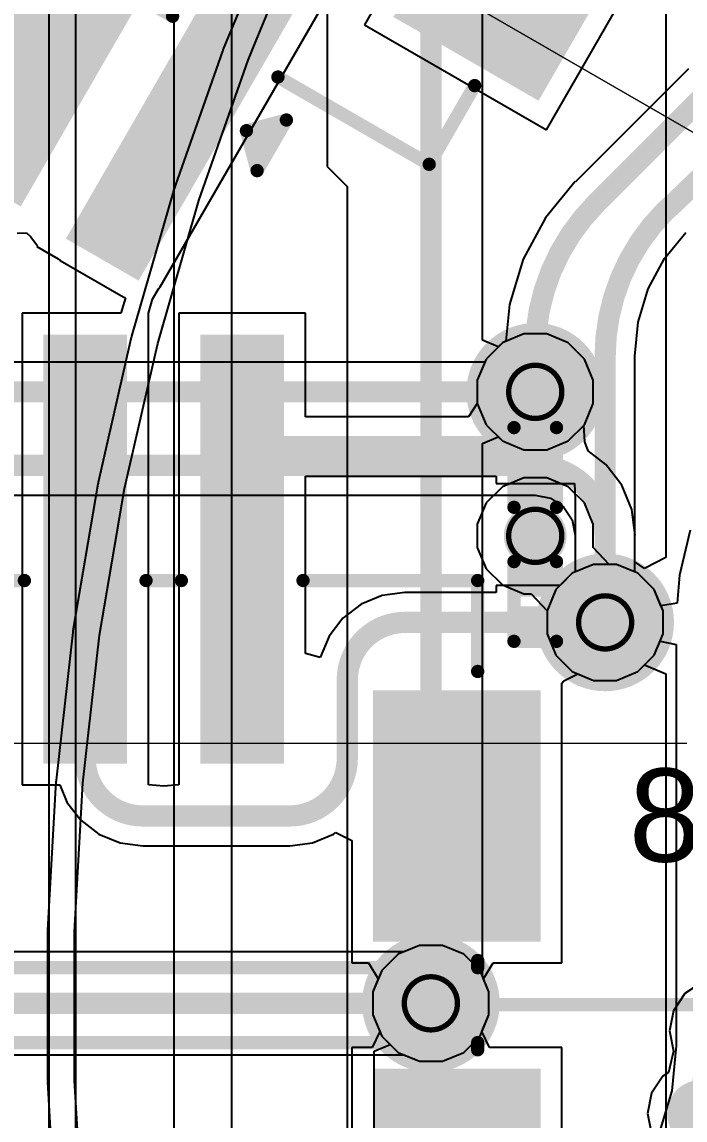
# Model space of a CAD drawing. Header units: inches. Extents: x -30 to 282, y -86 to 78.
# Drawn here: x -15.75 to -9.42, y -46.35 to -35.86 of the extents above; entities that cross this region are included whole.
import ezdxf

# ---------------------------------------------------------------- set-up
doc = ezdxf.new("R2010")
doc.units = ezdxf.units.IN
for name, color, linetype in [('Board Outline', 216, 'Continuous'), ('Bottom Layer', 5, 'Continuous'), ('Bottom Overlay', 54, 'Continuous'), ('Bottom Paste', 16, 'Continuous'), ('Bottom Solder', 6, 'Continuous'), ('Dimensions', 6, 'Continuous'), ('Drill Drawing', 1, 'Continuous'), ('GND 01', 76, 'Continuous'), ('GND 02', 16, 'Continuous'), ('PWR', 156, 'Continuous'), ('SIG 01', 90, 'Continuous'), ('Top Layer', 1, 'Continuous'), ('Via Holes', 16, 'Continuous')]:
    doc.layers.add(name, color=color, linetype=linetype)
doc.styles.add('Arial', font='', dxfattribs={"height": 0.2})
doc.styles.get('Arial').set_extended_font_data('Arial')

# ---------------------------------------------------------------- blocks, each defined once
blk = doc.blocks.new('DSN0603_2_B_8')
at = {"layer": 'Bottom Layer'}
for points in [[(-0.29999686, 0.11999976), (-0.09999726, 0.11999976), (-0.09999726, -0.11999976), (-0.29999686, -0.11999976)], [(0.09999726, 0.11999976), (0.29999686, 0.11999976), (0.29999686, -0.11999976), (0.09999726, -0.11999976)]]:
    blk.add_hatch(color=5, dxfattribs=at).paths.add_polyline_path(points)
at = {"layer": 'Bottom Paste'}
for points in [[(-0.29999686, 0.11999976), (-0.09999726, 0.11999976), (-0.09999726, -0.11999976), (-0.29999686, -0.11999976)], [(0.09999726, 0.11999976), (0.29999686, 0.11999976), (0.29999686, -0.11999976), (0.09999726, -0.11999976)]]:
    blk.add_hatch(color=16, dxfattribs=at).paths.add_polyline_path(points)
at = {"layer": 'Bottom Solder'}
for points in [[(-0.35499802, 0.17500092), (-0.0449961, 0.17500092), (-0.0449961, -0.17500092), (-0.35499802, -0.17500092)], [(0.0449961, 0.17500092), (0.35499802, 0.17500092), (0.35499802, -0.17500092), (0.0449961, -0.17500092)]]:
    blk.add_hatch(color=6, dxfattribs=at).paths.add_polyline_path(points)
at = {"layer": 'Bottom Overlay', "const_width": 0.127}
for points in [[(-0.38099746, 0.2032), (0.38099492, 0.2032)], [(-0.38099746, 0.2032), (-0.38099492, -0.2032)], [(0.38099492, 0.2032), (0.38099746, -0.2032)], [(-0.38099492, -0.2032), (0.38099746, -0.2032)]]:
    blk.add_lwpolyline(points, dxfattribs=at)
at = {"layer": 'Bottom Overlay', "const_width": 0.0635}
for points in [[(-0.41274746, 0.2032, 1), (-0.34924746, 0.2032, 1)], [(-0.41274746, 0.2032, 1), (-0.34924746, 0.2032, 1)], [(0.34924492, 0.2032, 1), (0.41274492, 0.2032, 1)], [(0.34924492, 0.2032, 1), (0.41274492, 0.2032, 1)], [(-0.41274492, -0.2032, 1), (-0.34924492, -0.2032, 1)], [(-0.41274492, -0.2032, 1), (-0.34924492, -0.2032, 1)], [(0.34924746, -0.2032, 1), (0.41274746, -0.2032, 1)], [(0.34924746, -0.2032, 1), (0.41274746, -0.2032, 1)]]:
    blk.add_lwpolyline(points, format="xyb", close=True, dxfattribs=at)
blk = doc.blocks.new('DSN0603_2_B_9')
at = {"layer": 'Bottom Layer'}
for points in [[(-0.29999686, 0.1200023), (-0.09999726, 0.1200023), (-0.09999726, -0.11999722), (-0.29999686, -0.11999722)], [(0.09999726, 0.1200023), (0.29999686, 0.1200023), (0.29999686, -0.11999722), (0.09999726, -0.11999722)]]:
    blk.add_hatch(color=5, dxfattribs=at).paths.add_polyline_path(points)
at = {"layer": 'Bottom Paste'}
for points in [[(-0.29999686, 0.1200023), (-0.09999726, 0.1200023), (-0.09999726, -0.11999722), (-0.29999686, -0.11999722)], [(0.09999726, 0.1200023), (0.29999686, 0.1200023), (0.29999686, -0.11999722), (0.09999726, -0.11999722)]]:
    blk.add_hatch(color=16, dxfattribs=at).paths.add_polyline_path(points)
at = {"layer": 'Bottom Solder'}
for points in [[(-0.35499802, 0.17500346), (-0.0449961, 0.17500346), (-0.0449961, -0.17499838), (-0.35499802, -0.17499838)], [(0.0449961, 0.17500346), (0.35499802, 0.17500346), (0.35499802, -0.17499838), (0.0449961, -0.17499838)]]:
    blk.add_hatch(color=6, dxfattribs=at).paths.add_polyline_path(points)
at = {"layer": 'Bottom Overlay', "const_width": 0.127}
for points in [[(0.38099492, 0.2032), (-0.38099746, 0.20320254)], [(-0.38099492, -0.2032), (-0.38099746, 0.20320254)], [(0.3809999999999999, -0.2032), (0.38099492, 0.2032)], [(0.3809999999999999, -0.2032), (-0.38099492, -0.2032)]]:
    blk.add_lwpolyline(points, dxfattribs=at)
at = {"layer": 'Bottom Overlay', "const_width": 0.0635}
for points in [[(-0.41274746, 0.20320254, 1), (-0.34924746, 0.20320254, 1)], [(-0.41274746, 0.20320254, 1), (-0.34924746, 0.20320254, 1)], [(0.34924492, 0.2032, 1), (0.41274492, 0.2032, 1)], [(0.34924492, 0.2032, 1), (0.41274492, 0.2032, 1)], [(-0.41274492, -0.2032, 1), (-0.34924492, -0.2032, 1)], [(-0.41274492, -0.2032, 1), (-0.34924492, -0.2032, 1)], [(0.34925, -0.2032, 1), (0.41275, -0.2032, 1)], [(0.34925, -0.2032, 1), (0.41275, -0.2032, 1)]]:
    blk.add_lwpolyline(points, format="xyb", close=True, dxfattribs=at)
blk = doc.blocks.new('B6B_ZR_SM4_TF_LF__SN__B_32')
at = {"layer": 'Bottom Layer'}
for points in [[(1.8999327, 3.274948999999999), (2.5999313, 3.274948999999999), (2.5999313, -0.725043), (1.8999327, -0.725043)], [(3.400056699999999, 3.274948999999999), (4.100055299999999, 3.274948999999999), (4.100055299999999, -0.725043), (3.400056699999999, -0.725043)], [(5.0500915, -0.1249553), (6.550088499999999, -0.1249553), (6.550088499999999, -2.4249507), (5.0500915, -2.4249507)]]:
    blk.add_hatch(color=5, dxfattribs=at).paths.add_polyline_path(points)
at = {"layer": 'Bottom Paste'}
for points in [[(1.8999327, 3.274948999999999), (2.5999313, 3.274948999999999), (2.5999313, -0.725043), (1.8999327, -0.725043)], [(3.400056699999999, 3.274948999999999), (4.100055299999999, 3.274948999999999), (4.100055299999999, -0.725043), (3.400056699999999, -0.725043)], [(5.0500915, -0.1249553), (6.550088499999999, -0.1249553), (6.550088499999999, -2.4249507), (5.0500915, -2.4249507)]]:
    blk.add_hatch(color=16, dxfattribs=at).paths.add_polyline_path(points)
at = {"layer": 'Bottom Solder'}
for points in [[(1.8491327, 3.325749), (2.6507313, 3.325749), (2.6507313, -0.775843), (1.8491327, -0.775843)], [(3.3492567, 3.325749), (4.1508553, 3.325749), (4.1508553, -0.775843), (3.3492567, -0.775843)], [(4.9992915, -0.0741553), (6.600888499999999, -0.0741553), (6.600888499999999, -2.4757507), (4.9992915, -2.4757507)]]:
    blk.add_hatch(color=6, dxfattribs=at).paths.add_polyline_path(points)
at = {"layer": 'Bottom Overlay', "const_width": 0.127}
for points in [[(1.3311378, 0.9749281999999999), (1.6688562, 0.9749281999999999)], [(2.8311348, 0.9749281999999999), (3.1688532, 0.9749281999999999)], [(4.3311572, 0.9749281999999999), (6.000013399999999, 0.9749281999999999)], [(6.000013399999999, 0.1060958), (6.000013399999999, 0.9749281999999999)], [(6.000013399999999, -2.7249882), (6.000013399999999, -2.6561542)], [(-6.000013399999999, -2.7249882), (6.000013399999999, -2.7249882)]]:
    blk.add_lwpolyline(points, dxfattribs=at)
at = {"layer": 'Bottom Overlay', "const_width": 0.0635}
for points in [[(1.6371062, 0.9749281999999999, 1), (1.7006062, 0.9749281999999999, 1)], [(2.7993848, 0.9749281999999999, 1), (2.8628848, 0.9749281999999999, 1)], [(3.1371032, 0.9749281999999999, 1), (3.2006032, 0.9749281999999999, 1)], [(4.2994072, 0.9749281999999999, 1), (4.3629072, 0.9749281999999999, 1)], [(5.9682634, 0.9749281999999999, 1), (6.031763399999999, 0.9749281999999999, 1)], [(5.9682634, 0.9749281999999999, 1), (6.031763399999999, 0.9749281999999999, 1)], [(5.9682634, 0.1060958, 1), (6.031763399999999, 0.1060958, 1)], [(5.9682634, -2.6561542, 1), (6.031763399999999, -2.6561542, 1)], [(5.9682634, -2.7249882, 1), (6.031763399999999, -2.7249882, 1)], [(5.9682634, -2.7249882, 1), (6.031763399999999, -2.7249882, 1)]]:
    blk.add_lwpolyline(points, format="xyb", close=True, dxfattribs=at)
blk = doc.blocks.new('B6B_ZR_SM4_TF_LF__SN__B_35')
at = {"layer": 'Bottom Layer'}
for points in [[(-4.100055299999999, 3.274948999999999), (-3.400056699999999, 3.274948999999999), (-3.400056699999999, -0.725043), (-4.100055299999999, -0.725043)], [(-2.5999313, 3.274948999999999), (-1.8999327, 3.274948999999999), (-1.8999327, -0.725043), (-2.5999313, -0.725043)], [(-6.550088499999999, -0.1249553), (-5.0500915, -0.1249553), (-5.0500915, -2.4249507), (-6.550088499999999, -2.4249507)]]:
    blk.add_hatch(color=5, dxfattribs=at).paths.add_polyline_path(points)
at = {"layer": 'Bottom Overlay'}
blk.add_hatch(color=54, dxfattribs=at).paths.add_polyline_path([(-4.5936027, 1.70959272), (-4.5936027, 1.41749272), (-4.4031027, 1.41749272), (-4.4031027, 1.70959272)])
at = {"layer": 'Bottom Paste'}
for points in [[(-4.100055299999999, 3.274948999999999), (-3.400056699999999, 3.274948999999999), (-3.400056699999999, -0.725043), (-4.100055299999999, -0.725043)], [(-2.5999313, 3.274948999999999), (-1.8999327, 3.274948999999999), (-1.8999327, -0.725043), (-2.5999313, -0.725043)], [(-6.550088499999999, -0.1249553), (-5.0500915, -0.1249553), (-5.0500915, -2.4249507), (-6.550088499999999, -2.4249507)]]:
    blk.add_hatch(color=16, dxfattribs=at).paths.add_polyline_path(points)
at = {"layer": 'Bottom Solder'}
for points in [[(-4.1508553, 3.325749), (-3.3492567, 3.325749), (-3.3492567, -0.775843), (-4.1508553, -0.775843)], [(-2.6507313, 3.325749), (-1.8491327, 3.325749), (-1.8491327, -0.775843), (-2.6507313, -0.775843)], [(-6.600888499999999, -0.0741553), (-4.9992915, -0.0741553), (-4.9992915, -2.4757507), (-6.600888499999999, -2.4757507)]]:
    blk.add_hatch(color=6, dxfattribs=at).paths.add_polyline_path(points)
at = {"layer": 'Bottom Overlay', "const_width": 0.127}
for points in [[(-4.60629, 1.849247), (-4.60629, 1.290447)], [(-4.32689, 1.569847), (-4.60629, 1.849247)], [(-4.32689, 1.569847), (-4.60629, 1.290447)], [(-4.331081, 0.97493074), (-6.000013399999999, 0.9749281999999999)], [(-6.000013399999999, 0.9749281999999999), (-6.000013399999999, 0.1060958)], [(-2.831084, 0.9749281999999999), (-3.16880494, 0.9749281999999999)]]:
    blk.add_lwpolyline(points, dxfattribs=at)
at = {"layer": 'Bottom Overlay', "const_width": 0.0635}
for points in [[(-4.63804, 1.849247, 1), (-4.57454, 1.849247, 1)], [(-4.63804, 1.849247, 1), (-4.57454, 1.849247, 1)], [(-4.358639999999999, 1.569847, 1), (-4.29514, 1.569847, 1)], [(-4.358639999999999, 1.569847, 1), (-4.29514, 1.569847, 1)], [(-4.63804, 1.290447, 1), (-4.57454, 1.290447, 1)], [(-4.63804, 1.290447, 1), (-4.57454, 1.290447, 1)], [(-6.031763399999999, 0.9749281999999999, 1), (-5.9682634, 0.9749281999999999, 1)], [(-6.031763399999999, 0.9749281999999999, 1), (-5.9682634, 0.9749281999999999, 1)], [(-4.362831, 0.97493074, 1), (-4.299331, 0.97493074, 1)], [(-3.20055494, 0.9749281999999999, 1), (-3.13705494, 0.9749281999999999, 1)], [(-6.031763399999999, 0.1060958, 1), (-5.9682634, 0.1060958, 1)]]:
    blk.add_lwpolyline(points, format="xyb", close=True, dxfattribs=at)
blk = doc.blocks.new('B6B_ZR_SM4_TF_LF__SN__B_37')
at = {"layer": 'Bottom Layer'}
blk.add_hatch(color=5, dxfattribs=at).paths.add_polyline_path([(-6.550088499999999, -0.1249553), (-5.0500915, -0.1249553), (-5.0500915, -2.4249507), (-6.550088499999999, -2.4249507)])
at = {"layer": 'Bottom Paste'}
blk.add_hatch(color=16, dxfattribs=at).paths.add_polyline_path([(-6.550088499999999, -0.1249553), (-5.0500915, -0.1249553), (-5.0500915, -2.4249507), (-6.550088499999999, -2.4249507)])
at = {"layer": 'Bottom Solder'}
blk.add_hatch(color=6, dxfattribs=at).paths.add_polyline_path([(-6.600888499999999, -0.0741553), (-4.9992915, -0.0741553), (-4.9992915, -2.4757507), (-6.600888499999999, -2.4757507)])
at = {"layer": 'Bottom Overlay', "const_width": 0.127}
for points in [[(-6.000013399999999, -2.6561542), (-6.000013399999999, -2.7249882)], [(6.000013399999999, -2.7249882), (-6.000013399999999, -2.7249882)]]:
    blk.add_lwpolyline(points, dxfattribs=at)
at = {"layer": 'Bottom Overlay', "const_width": 0.0635}
for points in [[(-6.031763399999999, -2.6561542, 1), (-5.9682634, -2.6561542, 1)], [(-6.031763399999999, -2.7249882, 1), (-5.9682634, -2.7249882, 1)], [(-6.031763399999999, -2.7249882, 1), (-5.9682634, -2.7249882, 1)]]:
    blk.add_lwpolyline(points, format="xyb", close=True, dxfattribs=at)

msp = doc.modelspace()

# ---------------------------------------------------------------- hatches: boundary and pattern name
at = {"layer": 'Bottom Layer'}
for points in [[(-13.59941654, -33.86862924), (-14.73134722, -33.2151101), (-16.89732206, -36.96668756), (-15.76539138, -37.6202067)], [(-12.48236264, -34.4915744), (-13.0822954, -34.14520222), (-15.25779016, -37.91326936), (-14.6578574, -38.25964154)]]:
    msp.add_hatch(color=5, dxfattribs=at).paths.add_polyline_path(points)
h = msp.add_hatch(color=5, dxfattribs=at)
edge = h.paths.add_edge_path()
edge.add_arc((-10.84904358, -39.39205228), 0.2999994, 0, 360)
h = msp.add_hatch(color=5, dxfattribs=at)
edge = h.paths.add_edge_path()
edge.add_arc((-10.84905882, -40.76821412), 0.2999994, 0, 360)
h = msp.add_hatch(color=5, dxfattribs=at)
edge = h.paths.add_edge_path()
edge.add_arc((-10.1813106, -41.59548703999999), 0.2999994, 0, 360)
h = msp.add_hatch(color=5, dxfattribs=at)
edge = h.paths.add_edge_path()
edge.add_arc((-11.8463441, -45.23608428), 0.2999994, 0, 360)
at = {"layer": 'GND 01'}
h = msp.add_hatch(color=76, dxfattribs=at)
edge = h.paths.add_edge_path()
edge.add_arc((-10.84904358, -39.39205228), 0.6579997, 0, 360)
h = msp.add_hatch(color=76, dxfattribs=at)
edge = h.paths.add_edge_path()
edge.add_arc((-10.1813106, -41.59548703999999), 0.6579997, 0, 360)
h = msp.add_hatch(color=76, dxfattribs=at)
edge = h.paths.add_edge_path()
edge.add_arc((-11.8463441, -45.23608428), 0.6579997, 0, 360)
at = {"layer": 'GND 02'}
h = msp.add_hatch(color=16, dxfattribs=at)
edge = h.paths.add_edge_path()
edge.add_arc((-10.84904358, -39.39205228), 0.6579997, 0, 360)
h = msp.add_hatch(color=16, dxfattribs=at)
edge = h.paths.add_edge_path()
edge.add_arc((-10.1813106, -41.59548703999999), 0.6579997, 0, 360)
h = msp.add_hatch(color=16, dxfattribs=at)
edge = h.paths.add_edge_path()
edge.add_arc((-11.8463441, -45.23608428), 0.6579997, 0, 360)
at = {"layer": 'PWR'}
h = msp.add_hatch(color=156, dxfattribs=at)
edge = h.paths.add_edge_path()
edge.add_arc((-10.84904358, -39.39205228), 0.2999994, 0, 360)
h = msp.add_hatch(color=156, dxfattribs=at)
edge = h.paths.add_edge_path()
edge.add_arc((-10.84905882, -40.76821412), 0.2999994, 0, 360)
h = msp.add_hatch(color=156, dxfattribs=at)
edge = h.paths.add_edge_path()
edge.add_arc((-10.1813106, -41.59548703999999), 0.2999994, 0, 360)
h = msp.add_hatch(color=156, dxfattribs=at)
edge = h.paths.add_edge_path()
edge.add_arc((-11.8463441, -45.23608428), 0.2999994, 0, 360)
at = {"layer": 'SIG 01'}
h = msp.add_hatch(color=90, dxfattribs=at)
edge = h.paths.add_edge_path()
edge.add_arc((-10.84904358, -39.39205228), 0.2999994, 0, 360)
h = msp.add_hatch(color=90, dxfattribs=at)
edge = h.paths.add_edge_path()
edge.add_arc((-10.84905882, -40.76821412), 0.2999994, 0, 360)
h = msp.add_hatch(color=90, dxfattribs=at)
edge = h.paths.add_edge_path()
edge.add_arc((-10.1813106, -41.59548703999999), 0.2999994, 0, 360)
h = msp.add_hatch(color=90, dxfattribs=at)
edge = h.paths.add_edge_path()
edge.add_arc((-11.8463441, -45.23608428), 0.2999994, 0, 360)
at = {"layer": 'Top Layer'}
h = msp.add_hatch(color=1, dxfattribs=at)
edge = h.paths.add_edge_path()
edge.add_arc((-10.84904358, -39.39205228), 0.2999994, 0, 360)
h = msp.add_hatch(color=1, dxfattribs=at)
edge = h.paths.add_edge_path()
edge.add_arc((-10.84905882, -40.76821412), 0.2999994, 0, 360)
h = msp.add_hatch(color=1, dxfattribs=at)
edge = h.paths.add_edge_path()
edge.add_arc((-10.1813106, -41.59548703999999), 0.2999994, 0, 360)
h = msp.add_hatch(color=1, dxfattribs=at)
edge = h.paths.add_edge_path()
edge.add_arc((-11.8463441, -45.23608428), 0.2999994, 0, 360)
at = {"layer": 'Via Holes'}
h = msp.add_hatch(color=7, dxfattribs=at)
edge = h.paths.add_edge_path()
edge.add_arc((-10.84904358, -39.39205228), 0.1499997, 0, 360)
h = msp.add_hatch(color=7, dxfattribs=at)
edge = h.paths.add_edge_path()
edge.add_arc((-10.84905882, -40.76821412), 0.1499997, 0, 360)
h = msp.add_hatch(color=7, dxfattribs=at)
edge = h.paths.add_edge_path()
edge.add_arc((-10.1813106, -41.59548703999999), 0.1499997, 0, 360)
h = msp.add_hatch(color=7, dxfattribs=at)
edge = h.paths.add_edge_path()
edge.add_arc((-11.8463441, -45.23608428), 0.1499997, 0, 360)

# ---------------------------------------------------------------- linework, layer by layer
at = {"layer": 'Board Outline', "const_width": 0.254}
msp.add_lwpolyline([(37.49466466, -16.44645174, -2.5025245443781), (-17.29285086, -16.44645174)], format="xyb", dxfattribs=at)
at = {"layer": 'Bottom Layer'}
for p, q in [((-11.0781211, -33.45143169999999), (-12.4821188, -35.88322515999999)), ((-10.74314082, -36.88722366), (-9.33914312, -34.4554302)), ((-14.43357794, -38.38913328), (-12.25808826, -34.62106868)), ((-12.4821188, -35.88322515999999), (-10.74314082, -36.88722366)), ((-9.383395, -36.30487786), (-10.4631744, -37.38465471999999)), ((-10.46714696, -37.3808625), (-10.7522645, -37.72827862)), ((-10.46333442, -37.38466996), (-10.46714696, -37.3808625)), ((-10.4631744, -37.38465471999999), (-10.46333442, -37.38466996)), ((-10.7522645, -37.72827862), (-10.96460088, -38.12553715999999)), ((-15.79919624, -37.87697022), (-15.71115222, -37.87119934)), ((-15.71115222, -37.87119934), (-15.66968926, -37.90937808)), ((-9.61326246, -38.11722881999999), (-9.410651739999999, -37.87034843999999)), ((-15.66968926, -37.90937808), (-15.60669726, -37.99508022)), ((-15.60669726, -37.99508022), (-15.6110432, -38.00260878)), ((-15.6110432, -38.00260878), (-15.40648684, -38.12070861999999)), ((-15.40648684, -38.12070861999999), (-15.3872819, -38.13755136)), ((-15.3872819, -38.13755136), (-15.38727682, -38.13755389999999)), ((-15.38727682, -38.13755389999999), (-14.7873466, -38.48392354)), ((-10.96460088, -38.12553715999999), (-11.09536008, -38.55658532)), ((-9.7690813, -38.40874716), (-9.61326246, -38.11722881999999)), ((-14.506321, -38.50517572), (-14.45039782, -38.40831282)), ((-14.45039782, -38.40831282), (-14.43357794, -38.38913328)), ((-9.86503488, -38.72506352), (-9.7690813, -38.40874716)), ((-14.76315818, -38.49213536), (-14.80929982, -38.64147212)), ((-14.7873466, -38.48392354), (-14.76315818, -38.49213536)), ((-14.54519824, -38.64147212), (-14.506321, -38.50517572)), ((-11.09536008, -38.55658532), (-11.13004886, -38.90880457999999)), ((-14.80929982, -38.64147212), (-15.75319938, -38.64147212)), ((-15.75319938, -38.64147212), (-15.75319938, -43.14946412)), ((-14.54520078, -38.75121536), (-14.54519824, -38.64147212)), ((-13.04507678, -38.64147212), (-14.25307538, -38.64147212)), ((-14.25307538, -38.64147212), (-14.25307538, -43.14946158)), ((-13.04507678, -39.62980897999999), (-13.04507678, -38.64147212)), ((-14.54520078, -43.14946158), (-14.54520078, -38.75121536)), ((-9.897137939999999, -39.0510141), (-9.86503488, -38.72506352)), ((-11.16285804, -38.92239358), (-11.31870228, -39.07823782)), ((-11.13004886, -38.90880457999999), (-11.16285804, -38.92239358)), ((-11.31870228, -39.07823782), (-11.40304298, -39.28185438)), ((-9.89654104, -39.05402145999999), (-9.897137939999999, -39.0510141)), ((-9.89654104, -41.11379635999999), (-9.89654104, -39.05402145999999)), ((-11.40304298, -39.28185438), (-11.40304298, -39.50225018)), ((-11.402695, -39.50309092), (-11.48736336, -39.62980897999999)), ((-11.40304298, -39.50225018), (-11.402695, -39.50309092)), ((-11.48736336, -39.62980897999999), (-13.04507678, -39.62980897999999)), ((-13.04507678, -41.89382782), (-13.04507678, -40.19955638)), ((-13.04507678, -40.19955638), (-11.22305858, -40.19955638)), ((-11.22305858, -40.19955638), (-11.22305858, -40.26868248)), ((-11.22305858, -40.26868248), (-10.4750616, -40.26868248)), ((-10.4750616, -40.26868248), (-10.46608016, -40.41736392)), ((-10.46608016, -40.41736392), (-10.46608016, -41.11379635999999)), ((-10.49512506, -41.12582834), (-10.61078396, -41.24148724)), ((-10.46608016, -41.11379635999999), (-10.49512506, -41.12582834)), ((-9.86749614, -41.12582834), (-9.89654104, -41.11379635999999)), ((-9.7116519, -41.28167258), (-9.86749614, -41.12582834)), ((-10.61078396, -41.24148724), (-11.22304334, -41.24148724)), ((-11.22304334, -41.24148724), (-11.22304334, -41.31071747999999)), ((-12.31113616, -41.33755257999999), (-12.5130433, -41.42118462)), ((-12.09446146, -41.30902584), (-12.31113616, -41.33755257999999)), ((-12.09446146, -41.31071747999999), (-12.09446146, -41.30902584)), ((-11.22304334, -41.31071747999999), (-12.09446146, -41.31071747999999)), ((-9.6273112, -41.48528914), (-9.7116519, -41.28167258)), ((-12.5130433, -41.42118462), (-12.68642624, -41.55422474)), ((-12.68642624, -41.55422474), (-12.81946636, -41.72760768)), ((-9.6273112, -41.70568494), (-9.6273112, -41.48528914)), ((-12.81946636, -41.72760768), (-12.9030984, -41.92951228)), ((-9.7116519, -41.9093015), (-9.6273112, -41.70568494)), ((-12.9030984, -41.92951228), (-13.04507678, -41.89382782)), ((-9.86749614, -42.06514574), (-9.7116519, -41.9093015)), ((-10.0711127, -42.14948644), (-9.86749614, -42.06514574)), ((-10.59504358, -42.17615898), (-10.57544748, -42.15438863999999)), ((-10.59504358, -44.84937182), (-10.59504358, -42.17615898)), ((-10.57544748, -42.15438863999999), (-10.44264104, -42.0868856)), ((-10.44264104, -42.0868856), (-10.2915085, -42.14948644)), ((-10.2915085, -42.14948644), (-10.0711127, -42.14948644)), ((-15.75319938, -43.14946412), (-15.39160752, -43.14946412)), ((-15.39160752, -43.14946412), (-15.32360156, -43.31364464)), ((-14.39913808, -43.16047501999999), (-14.54520078, -43.14946158)), ((-14.25307538, -43.14946158), (-14.39913808, -43.16047501999999)), ((-15.32360156, -43.31364464), (-15.19068844, -43.48686248)), ((-15.19068844, -43.48686248), (-15.01747314, -43.6197756)), ((-15.01747314, -43.6197756), (-14.8157565, -43.7033289)), ((-12.97860752, -43.7033289), (-12.77689342, -43.6197756)), ((-12.77689342, -43.6197756), (-12.75544058, -43.6033164)), ((-12.75544058, -43.6033164), (-12.60304058, -43.67847245999999)), ((-14.8157565, -43.7033289), (-14.59929008, -43.7318277)), ((-14.59929008, -43.7318277), (-14.59929008, -43.73014368)), ((-14.59929008, -43.73014368), (-13.19507394, -43.73014368)), ((-13.19507394, -43.7318277), (-12.97860752, -43.7033289)), ((-13.19507394, -43.73014368), (-13.19507394, -43.7318277)), ((-12.60304058, -43.67847245999999), (-12.60304058, -44.84937182)), ((-12.60304058, -44.84937182), (-12.44222556, -44.84937182)), ((-12.44222556, -44.84937182), (-12.3489339, -45.00177436)), ((-11.3437543, -45.00177436), (-11.25046264, -44.84937182)), ((-11.25046264, -44.84937182), (-10.59504358, -44.84937182)), ((-12.3489339, -45.00177436), (-12.4003435, -45.12588638)), ((-11.2923447, -45.12588638), (-11.3437543, -45.00177436)), ((-12.4003435, -45.12588638), (-12.4003435, -45.34628218)), ((-11.2923447, -45.34628218), (-11.2923447, -45.12588638)), ((-9.25480496, -45.03392314), (-9.41864004, -45.14339459999999)), ((-9.41864004, -45.14339459999999), (-9.5281115, -45.30722968)), ((-9.5281115, -45.30722968), (-9.56655186, -45.50048558)), ((-12.4003435, -45.34628218), (-12.3345702, -45.50507028)), ((-11.358118, -45.50507028), (-11.2923447, -45.34628218)), ((-12.3345702, -45.50507028), (-12.40754948, -45.65747282)), ((-11.28513872, -45.65747282), (-11.358118, -45.50507028)), ((-9.56655186, -45.50048558), (-9.5281115, -45.69373894)), ((-12.40754948, -45.65747282), (-12.60304058, -45.65747282)), ((-12.60304058, -45.65747282), (-12.60304058, -47.23848312)), ((-10.59504358, -45.65747282), (-11.28513872, -45.65747282)), ((-10.59504358, -48.46546822), (-10.59504358, -45.65747282)), ((-9.5281115, -45.69373894), (-9.57635372, -45.89585436)), ((-9.628644699999999, -45.9307946), (-9.73811616, -46.09462968)), ((-9.57635372, -45.89585436), (-9.628644699999999, -45.9307946)), ((-9.73811616, -46.09462968), (-9.77655652, -46.28788557999999)), ((-9.77655652, -46.28788557999999), (-9.73811616, -46.48114148))]:
    msp.add_line(p, q, dxfattribs=at)
for points, const_width in [([(-8.150847299999999, -36.066857, -0.0525311086338045), (-9.53881506, -37.6027823)], 0.20299934), ([(-10.84904612, -39.00486484, -0.1987993163275636), (-10.26173716, -37.58609196)], 0.2032), ([(-10.18131314, -39.05402145999999, -0.1979996109791166), (-9.60918068, -37.66587844)], 0.20299934), ([(-12.64516394, -42.14618952, -0.4142135623730951), (-12.09446146, -41.59548703999999)], 0.20299934), ([(-14.59929008, -43.44537412, -0.4142135623730951), (-15.14920008, -42.89546411999999)], 0.20299934), ([(-12.64516394, -42.89546411999999, -0.4142135623730951), (-13.19507394, -43.44537412)], 0.20299934), ([(-9.27155372, -46.48473557999999, -0.9999999999999999), (-9.27155372, -46.09103558)], 0.2413)]:
    msp.add_lwpolyline(points, format="xyb", dxfattribs=dict(at, const_width=const_width))
for points, const_width in [([(-10.26173716, -37.58609196), (-9.18195776, -36.50631256)], 0.2032), ([(-9.60918068, -37.66587844), (-9.53881506, -37.6027823)], 0.20299934), ([(-10.84904358, -39.39205228), (-10.84904358, -39.0048623)], 0.2032), ([(-10.1813106, -41.59548703999999), (-10.1813106, -39.05402145999999)], 0.20299934), ([(-10.8490512, -39.3920599), (-10.84904358, -39.39205228)], 0.2032), ([(-10.8490512, -39.91467506), (-10.8490512, -39.3920599)], 0.2032), ([(-13.64907608, -40.16308198), (-13.40067678, -39.91468268)], 0.2032), ([(-13.40067678, -39.91468268), (-10.84905882, -39.91468268)], 0.2032), ([(-10.84905882, -39.91468268), (-10.8490512, -39.91467506)], 0.2032), ([(-13.64907608, -40.89546812), (-13.64907608, -40.16308198)], 0.2032), ([(-15.14920008, -42.89546411999999), (-15.14920008, -40.89546812)], 0.20299934), ([(-12.09446146, -41.59548703999999), (-10.84904358, -41.59548703999999)], 0.20299934), ([(-10.84904358, -41.59548703999999), (-10.1813106, -41.59548703999999)], 0.20299934), ([(-12.64516394, -42.89546411999999), (-12.64516394, -42.14618952)], 0.20299934), ([(-14.59929008, -43.44537412), (-13.19507394, -43.44537412)], 0.20299934)]:
    msp.add_lwpolyline(points, dxfattribs=dict(at, const_width=const_width))
for points, const_width in [([(-10.31253716, -37.58609196, 1), (-10.21093716, -37.58609196, 1)], 0.1016), ([(-10.31253716, -37.58609196, 1), (-10.21093716, -37.58609196, 1)], 0.1016), ([(-9.65992988, -37.66587844, 1), (-9.55843148, -37.66587844, 1)], 0.1014984), ([(-9.65992988, -37.66587844, 1), (-9.55843148, -37.66587844, 1)], 0.1014984), ([(-9.58956426, -37.6027823, 1), (-9.488065859999999, -37.6027823, 1)], 0.1014984), ([(-9.58956426, -37.6027823, 1), (-9.488065859999999, -37.6027823, 1)], 0.1014984), ([(-10.89984612, -39.00486484, 1), (-10.79824612, -39.00486484, 1)], 0.1016), ([(-10.89984358, -39.0048623, 1), (-10.79824358, -39.0048623, 1)], 0.1016), ([(-10.23206234, -39.05402145999999, 1), (-10.13056394, -39.05402145999999, 1)], 0.1014984), ([(-10.2320598, -39.05402145999999, 1), (-10.1305614, -39.05402145999999, 1)], 0.1014984), ([(-10.8998512, -39.3920599, 1), (-10.7982512, -39.3920599, 1)], 0.1016), ([(-10.8998512, -39.3920599, 1), (-10.7982512, -39.3920599, 1)], 0.1016), ([(-10.89984358, -39.39205228, 1), (-10.79824358, -39.39205228, 1)], 0.1016), ([(-10.89984358, -39.39205228, 1), (-10.79824358, -39.39205228, 1)], 0.1016), ([(-13.45147678, -39.91468268, 1), (-13.34987678, -39.91468268, 1)], 0.1016), ([(-13.45147678, -39.91468268, 1), (-13.34987678, -39.91468268, 1)], 0.1016), ([(-10.89985882, -39.91468268, 1), (-10.79825882, -39.91468268, 1)], 0.1016), ([(-10.89985882, -39.91468268, 1), (-10.79825882, -39.91468268, 1)], 0.1016), ([(-10.8998512, -39.91467506, 1), (-10.7982512, -39.91467506, 1)], 0.1016), ([(-10.8998512, -39.91467506, 1), (-10.7982512, -39.91467506, 1)], 0.1016), ([(-13.69987608, -40.16308198, 1), (-13.59827608, -40.16308198, 1)], 0.1016), ([(-13.69987608, -40.16308198, 1), (-13.59827608, -40.16308198, 1)], 0.1016), ([(-15.19994928, -40.89546812, 1), (-15.09845088, -40.89546812, 1)], 0.1014984), ([(-13.69987608, -40.89546812, 1), (-13.59827608, -40.89546812, 1)], 0.1016), ([(-12.14521066, -41.59548703999999, 1), (-12.04371226, -41.59548703999999, 1)], 0.1014984), ([(-12.14521066, -41.59548703999999, 1), (-12.04371226, -41.59548703999999, 1)], 0.1014984), ([(-10.89979278, -41.59548703999999, 1), (-10.79829438, -41.59548703999999, 1)], 0.1014984), ([(-10.89979278, -41.59548703999999, 1), (-10.79829438, -41.59548703999999, 1)], 0.1014984), ([(-10.2320598, -41.59548703999999, 1), (-10.1305614, -41.59548703999999, 1)], 0.1014984), ([(-10.2320598, -41.59548703999999, 1), (-10.1305614, -41.59548703999999, 1)], 0.1014984), ([(-12.69591314, -42.14618952, 1), (-12.59441474, -42.14618952, 1)], 0.1014984), ([(-12.69591314, -42.14618952, 1), (-12.59441474, -42.14618952, 1)], 0.1014984), ([(-15.19994928, -42.89546411999999, 1), (-15.09845088, -42.89546411999999, 1)], 0.1014984), ([(-15.19994928, -42.89546411999999, 1), (-15.09845088, -42.89546411999999, 1)], 0.1014984), ([(-12.69591314, -42.89546411999999, 1), (-12.59441474, -42.89546411999999, 1)], 0.1014984), ([(-12.69591314, -42.89546411999999, 1), (-12.59441474, -42.89546411999999, 1)], 0.1014984), ([(-14.65003928, -43.44537412, 1), (-14.54854088, -43.44537412, 1)], 0.1014984), ([(-14.65003928, -43.44537412, 1), (-14.54854088, -43.44537412, 1)], 0.1014984), ([(-13.24582314, -43.44537412, 1), (-13.14432474, -43.44537412, 1)], 0.1014984), ([(-13.24582314, -43.44537412, 1), (-13.14432474, -43.44537412, 1)], 0.1014984)]:
    msp.add_lwpolyline(points, format="xyb", close=True, dxfattribs=dict(at, const_width=const_width))
at = {"layer": 'Dimensions'}
for points, const_width in [([(-23.19203388, -28.91506282), (-9.33562776, -36.9150646)], 0.0127), ([(-25.39909576, -42.75000085999999), (-9.39909474, -42.75000085999999)], 0.0127), ([(-27.3990943, -45.2499984), (-7.399093659999999, -45.2499984)], 0.127)]:
    msp.add_lwpolyline(points, dxfattribs=dict(at, const_width=const_width))
at = {"layer": 'Drill Drawing'}
for points, const_width in [([(-10.59504358, -39.39205228, 1), (-11.10304358, -39.39205228, 1)], 0.0508), ([(-11.11574358, -39.39205228, 1), (-11.09034358, -39.39205228, 1)], 0.0254), ([(-10.60774358, -39.39205228, 1), (-10.58234358, -39.39205228, 1)], 0.0254), ([(-10.59505882, -40.76821412, 1), (-11.10305882, -40.76821412, 1)], 0.0508), ([(-11.11575882, -40.76821412, 1), (-11.09035882, -40.76821412, 1)], 0.0254), ([(-10.60775882, -40.76821412, 1), (-10.58235882, -40.76821412, 1)], 0.0254), ([(-9.927310599999998, -41.59548703999999, 1), (-10.4353106, -41.59548703999999, 1)], 0.0508), ([(-10.4480106, -41.59548703999999, 1), (-10.4226106, -41.59548703999999, 1)], 0.0254), ([(-9.940010599999999, -41.59548703999999, 1), (-9.9146106, -41.59548703999999, 1)], 0.0254), ([(-11.5923441, -45.23608428, 1), (-12.1003441, -45.23608428, 1)], 0.0508), ([(-12.1130441, -45.23608428, 1), (-12.0876441, -45.23608428, 1)], 0.0254), ([(-11.6050441, -45.23608428, 1), (-11.5796441, -45.23608428, 1)], 0.0254)]:
    msp.add_lwpolyline(points, format="xyb", close=True, dxfattribs=dict(at, const_width=const_width))
at = {"layer": 'PWR'}
for p, q in [((-13.3859016, -35.04417426), (-13.83278412, -36.12304688)), ((-13.51576164, -36.03442373999999), (-13.14663868, -35.14327998)), ((-13.5935212, -36.2221526), (-13.51576164, -36.03442373999999)), ((-13.83796826, -36.13662572), (-14.3075406, -37.478589)), ((-13.83422176, -36.13027318), (-13.83796826, -36.13662572)), ((-13.83278412, -36.12304688), (-13.83422176, -36.13027318)), ((-14.06309862, -37.5641235), (-13.59352628, -36.22216022)), ((-13.59352628, -36.22216022), (-13.5935212, -36.22216276)), ((-13.59351612, -36.22215768), (-13.5935212, -36.2221526)), ((-13.5935212, -36.22216276), (-13.59351612, -36.22215768)), ((-14.31195258, -37.49242946), (-14.70554336, -38.85861418)), ((-14.4566894, -38.93030821999999), (-14.06309862, -37.5641235)), ((-14.3085693, -37.48588388), (-14.31195258, -37.49242946)), ((-14.3075406, -37.478589), (-14.3085693, -37.48588388)), ((-14.70917302, -38.8726807), (-15.02554272, -40.25878664)), ((-14.7730591, -40.31641415999999), (-14.4566894, -38.93030821999999)), ((-14.70616312, -38.86595224), (-14.70917302, -38.8726807)), ((-14.70554336, -38.85861418), (-14.70616312, -38.86595224)), ((-11.16285804, -38.92239358), (-11.31870228, -39.07823782)), ((-10.95924148, -38.83805288), (-11.16285804, -38.92239358)), ((-10.73884568, -38.83805288), (-10.95924148, -38.83805288)), ((-10.53522912, -38.92239358), (-10.73884568, -38.83805288)), ((-10.37938488, -39.07823782), (-10.53522912, -38.92239358)), ((-11.31870228, -39.07823782), (-11.40304298, -39.28185438)), ((-10.29504418, -39.28185438), (-10.37938488, -39.07823782)), ((-11.40304298, -39.28185438), (-11.40304298, -39.50225018)), ((-10.29504418, -39.50225018), (-10.29504418, -39.28185438)), ((-11.40304298, -39.50225018), (-11.31870228, -39.70586674)), ((-10.37938488, -39.70586674), (-10.29504418, -39.50225018)), ((-11.31870228, -39.70586674), (-11.16285804, -39.86171098)), ((-10.53522912, -39.86171098), (-10.37938488, -39.70586674)), ((-11.16285804, -39.86171098), (-10.95924148, -39.94605168)), ((-10.73884568, -39.94605168), (-10.53522912, -39.86171098)), ((-10.95924148, -39.94605168), (-10.73884568, -39.94605168)), ((-15.02837482, -40.2730335), (-15.26652776, -41.67469694)), ((-15.02574846, -40.26615518), (-15.02837482, -40.2730335)), ((-15.02554272, -40.25878664), (-15.02574846, -40.26615518)), ((-11.16287328, -40.29855542), (-11.31871752, -40.45439966)), ((-10.95925672, -40.21421472), (-11.16287328, -40.29855542)), ((-10.73886092, -40.21421472), (-10.95925672, -40.21421472)), ((-10.53524436, -40.29855542), (-10.73886092, -40.21421472)), ((-10.37940012, -40.45439966), (-10.53524436, -40.29855542)), ((-15.01121204, -41.7180776), (-14.7730591, -40.31641415999999)), ((-11.31871752, -40.45439966), (-11.40305822, -40.65801621999999)), ((-10.29505942, -40.65801621999999), (-10.37940012, -40.45439966)), ((-11.40305822, -40.65801621999999), (-11.40305822, -40.87841202)), ((-10.29505942, -40.8537537), (-10.29505942, -40.65801621999999)), ((-11.40305822, -40.87841202), (-11.31871752, -41.08202858)), ((-10.2945819, -40.87892002), (-10.29505942, -40.8537537)), ((-10.1426645, -41.04148764), (-10.2945819, -40.87892002)), ((-11.31871752, -41.08202858), (-11.16287328, -41.23787282)), ((-10.0711127, -41.04148764), (-10.1426645, -41.04148764)), ((-9.86749614, -41.12582834), (-10.0711127, -41.04148764)), ((-9.7116519, -41.28167258), (-9.86749614, -41.12582834)), ((-11.16287328, -41.23787282), (-10.95925672, -41.32221352)), ((-10.95925672, -41.32221352), (-10.88770492, -41.32221352)), ((-10.88770492, -41.32221352), (-10.73578752, -41.48478114)), ((-9.6273112, -41.48528914), (-9.7116519, -41.28167258)), ((-10.73578752, -41.48478114), (-10.73531, -41.50994745999999)), ((-10.73531, -41.50994745999999), (-10.73531, -41.70568494)), ((-9.6273112, -41.70568494), (-9.6273112, -41.48528914)), ((-15.26855976, -41.6890835), (-15.4277441, -43.10189245999999)), ((-15.26632202, -41.6820604), (-15.26855976, -41.6890835)), ((-15.26652776, -41.67469694), (-15.26632202, -41.6820604)), ((-15.17039638, -43.1308891), (-15.01121204, -41.7180776)), ((-10.73531, -41.70568494), (-10.6509693, -41.9093015)), ((-9.7116519, -41.9093015), (-9.6273112, -41.70568494)), ((-10.6509693, -41.9093015), (-10.49512506, -42.06514574)), ((-9.86749614, -42.06514574), (-9.7116519, -41.9093015)), ((-10.49512506, -42.06514574), (-10.2915085, -42.14948644)), ((-10.0711127, -42.14948644), (-9.86749614, -42.06514574)), ((-10.2915085, -42.14948644), (-10.0711127, -42.14948644)), ((-15.42896584, -43.11636792), (-15.50868374, -44.53588248)), ((-15.42712434, -43.10923052), (-15.42896584, -43.11636792)), ((-15.4277441, -43.10189245999999), (-15.42712434, -43.10923052)), ((-15.25011428, -44.55040366), (-15.17039638, -43.1308891)), ((-15.5076525, -44.5431799), (-15.50909014, -44.55040366)), ((-15.50909014, -44.55040366), (-15.50909014, -45.26127853999999)), ((-15.50868374, -44.53588248), (-15.5076525, -44.5431799)), ((-15.25011428, -45.26127853999999), (-15.25011428, -44.55040366)), ((-11.956542, -44.68208488), (-12.16015856, -44.76642558)), ((-11.7361462, -44.68208488), (-11.956542, -44.68208488)), ((-11.53252964, -44.76642558), (-11.7361462, -44.68208488)), ((-12.16015856, -44.76642558), (-12.3160028, -44.92226982)), ((-11.3766854, -44.92226982), (-11.53252964, -44.76642558)), ((-12.3160028, -44.92226982), (-12.4003435, -45.12588638)), ((-11.2923447, -45.12588638), (-11.3766854, -44.92226982)), ((-12.4003435, -45.12588638), (-12.4003435, -45.34628218)), ((-11.2923447, -45.34628218), (-11.2923447, -45.12588638)), ((-15.50909014, -45.26127853999999), (-15.50909014, -45.97215596)), ((-15.25011428, -45.97215596), (-15.25011428, -45.26127853999999)), ((-12.4003435, -45.34628218), (-12.3160028, -45.54989874)), ((-11.3766854, -45.54989874), (-11.2923447, -45.34628218)), ((-12.3160028, -45.54989874), (-12.16015856, -45.70574298)), ((-11.53252964, -45.70574298), (-11.3766854, -45.54989874)), ((-12.16015856, -45.70574298), (-11.956542, -45.79008368)), ((-11.7361462, -45.79008368), (-11.53252964, -45.70574298)), ((-11.956542, -45.79008368), (-11.7361462, -45.79008368)), ((-15.50909014, -45.97215596), (-15.5076525, -45.97937718)), ((-15.5076525, -45.97937718), (-15.50868374, -45.9866746)), ((-15.50868374, -45.9866746), (-15.42896584, -47.4061917)), ((-15.17039638, -47.39167052), (-15.25011428, -45.97215596))]:
    msp.add_line(p, q, dxfattribs=at)
at = {"layer": 'SIG 01'}
for p, q in [((-9.600839319999999, -33.37121596), (-9.600839319999999, -40.97641284)), ((-11.16285804, -38.92239358), (-11.31870228, -39.07823782)), ((-10.95924148, -38.83805288), (-11.16285804, -38.92239358)), ((-10.73884568, -38.83805288), (-10.95924148, -38.83805288)), ((-10.53522912, -38.92239358), (-10.73884568, -38.83805288)), ((-10.37938488, -39.07823782), (-10.53522912, -38.92239358)), ((-11.33069108, -39.10717858), (-20.7429735, -39.10717858)), ((-11.31870228, -39.07823782), (-11.33069108, -39.10717858)), ((-10.29504418, -39.28185438), (-10.37938488, -39.07823782)), ((-10.29504418, -39.50225018), (-10.29504418, -39.28185438)), ((-10.37938488, -39.70586674), (-10.29504418, -39.50225018)), ((-10.38361398, -39.71009584), (-10.37938488, -39.70586674)), ((-10.37496782, -39.86923192), (-10.38361398, -39.71009584)), ((-10.34302224, -39.95687208), (-10.37496782, -39.86923192)), ((-10.17354074, -40.08692008), (-10.34302224, -39.95687208)), ((-10.02172494, -40.28477083999999), (-10.17354074, -40.08692008)), ((-9.926286979999999, -40.5151717), (-10.02172494, -40.28477083999999)), ((-21.47301014, -40.37956364), (-10.84904358, -40.37956364)), ((-10.84904358, -40.37956364), (-10.84871084, -40.3794976)), ((-10.84871084, -40.3794976), (-10.70247796, -40.40858567999999)), ((-10.70247796, -40.40858567999999), (-10.57822878, -40.49160812)), ((-10.57822878, -40.49160812), (-10.49520634, -40.61585729999999)), ((-9.89373688, -40.76242292), (-9.926286979999999, -40.5151717)), ((-10.49520634, -40.61585729999999), (-10.46611826, -40.76209017999999)), ((-10.46611826, -40.76209017999999), (-10.4661843, -40.76242292)), ((-10.4661843, -40.76242292), (-10.4661843, -41.11383954)), ((-9.8964369, -41.0161867), (-9.8964369, -40.76242292)), ((-9.8964369, -40.76242292), (-9.89373688, -40.76242292)), ((-9.80403932, -41.08156122), (-9.8964369, -41.0161867)), ((-9.600839319999999, -40.97641284), (-9.80403932, -41.08156122)), ((-10.49512506, -41.12582834), (-10.6509693, -41.28167258)), ((-10.4661843, -41.11383954), (-10.49512506, -41.12582834)), ((-10.6509693, -41.28167258), (-10.73531, -41.48528914)), ((-10.73531, -41.48528914), (-10.73531, -41.70568494)), ((-10.73531, -41.70568494), (-10.6509693, -41.9093015)), ((-10.6509693, -41.9093015), (-10.49512506, -42.06514574)), ((-10.49512506, -42.06514574), (-10.2915085, -42.14948644)), ((-10.0711127, -42.14948644), (-9.86749614, -42.06514574)), ((-9.86749614, -42.06514574), (-9.80403932, -42.00168891999999)), ((-9.80403932, -42.00168891999999), (-9.600839319999999, -42.08585944)), ((-10.2915085, -42.14948644), (-10.0711127, -42.14948644)), ((-9.600839319999999, -42.08585944), (-9.600839319999999, -51.73067124)), ((-11.956542, -44.68208488), (-12.10609212, -44.7440304)), ((-11.7361462, -44.68208488), (-11.956542, -44.68208488)), ((-11.53252964, -44.76642558), (-11.7361462, -44.68208488)), ((-12.10609212, -44.7440304), (-17.32346548, -44.7440304)), ((-11.3766854, -44.92226982), (-11.53252964, -44.76642558)), ((-11.2923447, -45.12588638), (-11.3766854, -44.92226982)), ((-11.2923447, -45.34628218), (-11.2923447, -45.12588638)), ((-11.3766854, -45.54989874), (-11.2923447, -45.34628218)), ((-11.53252964, -45.70574298), (-11.3766854, -45.54989874)), ((-17.32346548, -45.72813815999999), (-12.10609212, -45.72813815999999)), ((-12.10609212, -45.72813815999999), (-11.956542, -45.79008368)), ((-11.7361462, -45.79008368), (-11.53252964, -45.70574298)), ((-11.956542, -45.79008368), (-11.7361462, -45.79008368))]:
    msp.add_line(p, q, dxfattribs=at)
at = {"layer": 'SIG 01', "const_width": 0.2032}
for points in [[(-20.7429735, -39.39205228), (-10.84904358, -39.39205228)], [(-21.47301014, -40.09468993999999), (-10.84904358, -40.09468993999999)], [(-10.1813106, -41.59548703999999), (-10.1813106, -40.76242292)], [(-17.32346548, -45.23608428), (-11.8463441, -45.23608428)]]:
    msp.add_lwpolyline(points, dxfattribs=at)
at = {"layer": 'SIG 01', "const_width": 0.1016}
for points in [[(-10.89984358, -39.39205228, 1), (-10.79824358, -39.39205228, 1)], [(-10.89984358, -40.09468993999999, 1), (-10.79824358, -40.09468993999999, 1)], [(-10.89984358, -40.09468993999999, 1), (-10.79824358, -40.09468993999999, 1)], [(-10.2321106, -40.76242292, 1), (-10.1305106, -40.76242292, 1)], [(-10.2321106, -40.76242292, 1), (-10.1305106, -40.76242292, 1)], [(-10.2321106, -41.59548703999999, 1), (-10.1305106, -41.59548703999999, 1)], [(-11.8971441, -45.23608428, 1), (-11.7955441, -45.23608428, 1)]]:
    msp.add_lwpolyline(points, format="xyb", close=True, dxfattribs=at)
at = {"layer": 'SIG 01', "const_width": 0.2032}
msp.add_lwpolyline([(-10.84904358, -40.09468993999999, -0.4142135623730951), (-10.1813106, -40.76242292)], format="xyb", dxfattribs=at)
at = {"layer": 'Top Layer'}
for p, q in [((-15.49750774, -33.78881736), (-15.49751028, -50.02835054)), ((-15.23853442, -50.13562236), (-15.23853188, -33.78881736)), ((-13.7492613, -52.0896596), (-13.7492613, -34.16882167999999)), ((-11.35429022, -38.89829914), (-11.35429022, -34.47087086)), ((-14.30148524, -34.84757571999999), (-14.30148778, -50.57017826)), ((-12.83753846, -35.33942894), (-12.83753084, -37.23990266)), ((-12.83753084, -37.23990266), (-12.64773188, -37.42970162)), ((-12.64773188, -37.42970162), (-12.64773188, -51.83093774)), ((-11.20189022, -38.96142576), (-11.35429022, -38.89829914)), ((-11.16285804, -38.92239358), (-11.20189022, -38.96142576)), ((-10.95924148, -38.83805288), (-11.16285804, -38.92239358)), ((-10.73884568, -38.83805288), (-10.95924148, -38.83805288)), ((-10.53522912, -38.92239358), (-10.73884568, -38.83805288)), ((-10.37938488, -39.07823782), (-10.53522912, -38.92239358)), ((-10.29504418, -39.28185438), (-10.37938488, -39.07823782)), ((-10.29504418, -39.50225018), (-10.29504418, -39.28185438)), ((-10.37938488, -39.70586674), (-10.29504418, -39.50225018)), ((-10.53522912, -39.86171098), (-10.37938488, -39.70586674)), ((-11.35429022, -39.88580542), (-11.20189022, -39.8226788)), ((-11.20189022, -39.8226788), (-11.16285804, -39.86171098)), ((-11.16285804, -39.86171098), (-10.95924148, -39.94605168)), ((-10.73884568, -39.94605168), (-10.53522912, -39.86171098)), ((-11.35429022, -44.97633626), (-11.35429022, -39.88580542)), ((-10.95924148, -39.94605168), (-10.73884568, -39.94605168)), ((-9.36843186, -40.71259066), (-9.472030839999999, -41.14411126)), ((-10.49512506, -41.12582834), (-10.6509693, -41.28167258)), ((-10.2915085, -41.04148764), (-10.49512506, -41.12582834)), ((-10.0711127, -41.04148764), (-10.2915085, -41.04148764)), ((-9.86749614, -41.12582834), (-10.0711127, -41.04148764)), ((-9.7116519, -41.28167258), (-9.86749614, -41.12582834)), ((-9.472030839999999, -41.14411126), (-9.49304934, -41.4111821)), ((-10.6509693, -41.28167258), (-10.73531, -41.48528914)), ((-9.647852180000001, -41.43570072), (-9.7116519, -41.28167258)), ((-9.49304934, -41.4111821), (-9.647852180000001, -41.43570072)), ((-10.73531, -41.48528914), (-10.73531, -41.70568494)), ((-10.73531, -41.70568494), (-10.6509693, -41.9093015)), ((-9.7116519, -41.9093015), (-9.656005579999999, -41.7749609)), ((-9.656005579999999, -41.7749609), (-9.503605579999999, -41.8052758)), ((-9.503605579999999, -41.8052758), (-9.503605579999999, -45.63036594)), ((-10.6509693, -41.9093015), (-10.49512506, -42.06514574)), ((-9.86749614, -42.06514574), (-9.7116519, -41.9093015)), ((-10.49512506, -42.06514574), (-10.2915085, -42.14948644)), ((-10.0711127, -42.14948644), (-9.86749614, -42.06514574)), ((-10.2915085, -42.14948644), (-10.0711127, -42.14948644)), ((-11.2923447, -45.12588638), (-11.35429022, -44.97633626)), ((-11.2923447, -45.34628218), (-11.2923447, -45.12588638)), ((-11.3766854, -45.54989874), (-11.2923447, -45.34628218)), ((-12.38875602, -45.69267214), (-12.23635602, -45.62954552)), ((-12.23635602, -45.62954552), (-12.16015856, -45.70574298)), ((-11.53252964, -45.70574298), (-11.3766854, -45.54989874)), ((-9.501164639999999, -45.64263921999999), (-9.54335658, -46.07103054)), ((-9.503605579999999, -45.63036594), (-9.501164639999999, -45.64263921999999)), ((-12.38875602, -51.41510164), (-12.38875602, -45.69267214)), ((-12.16015856, -45.70574298), (-11.956542, -45.79008368)), ((-11.7361462, -45.79008368), (-11.53252964, -45.70574298)), ((-11.956542, -45.79008368), (-11.7361462, -45.79008368)), ((-9.54335658, -46.07103054), (-9.67189582, -46.49476096))]:
    msp.add_line(p, q, dxfattribs=at)
at = {"layer": 'Top Layer', "const_width": 0.2032}
msp.add_lwpolyline([(-11.8463441, -45.23608428), (-11.8463441, -34.22667272)], dxfattribs=at)
at = {"layer": 'Top Layer', "const_width": 0.1016}
msp.add_lwpolyline([(-11.8971441, -45.23608428, 1), (-11.7955441, -45.23608428, 1)], format="xyb", close=True, dxfattribs=at)
at = {"layer": 'Top Layer', "const_width": 0.2032}
for points in [[(-9.21873188, -45.63036594, -0.198912367379658), (-9.9626801, -47.42641772)], [(-8.721239859999999, -45.75057143999999, -0.1989372172073632), (-9.8548571, -48.48699472)]]:
    msp.add_lwpolyline(points, format="xyb", dxfattribs=at)

# ---------------------------------------------------------------- block references
for name, p, rotation in [('B6B_ZR_SM4_TF_LF__SN__B_35', (-16.57113272, -33.37342322), 150), ('DSN0603_2_B_8', (-10.84905882, -40.11467974), 90), ('DSN0603_2_B_9', (-10.84904612, -41.39548997999999), 270), ('B6B_ZR_SM4_TF_LF__SN__B_37', (-17.39913208, -48.33642352), 180)]:
    msp.add_blockref(name, p, dxfattribs=dict(rotation=rotation))
msp.add_blockref('B6B_ZR_SM4_TF_LF__SN__B_32', (-17.39913208, -42.17042112))

# ---------------------------------------------------------------- texts
at = {"layer": 'Bottom Overlay', "style": 'Arial', "text_generation_flag": 2}
msp.add_text('J8', height=0.889, dxfattribs=at).set_placement((-8.64379018, -43.88178422))

doc.saveas('drawing.dxf')
